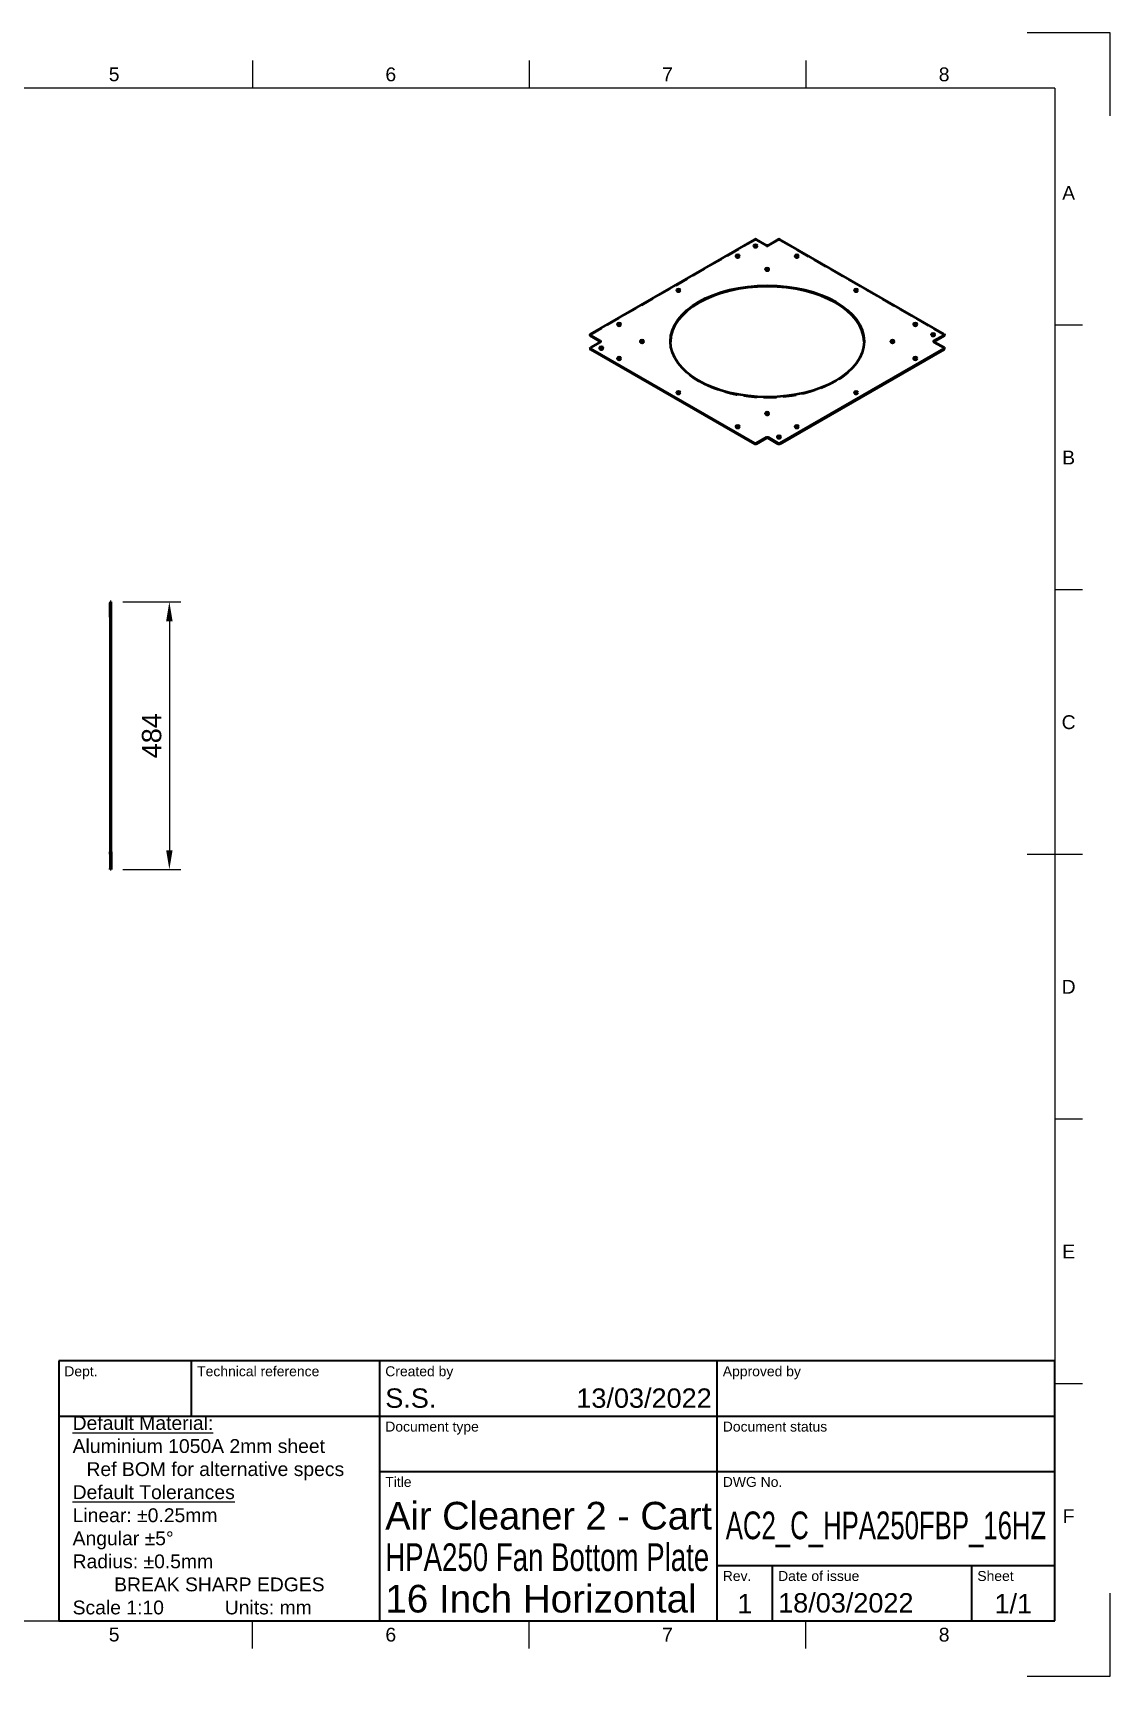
# Model space of a CAD drawing. Header units: millimetres. Extents: x 0 to 420, y 0 to 297.
# Drawn here: x 225.3 to 420, y 0 to 297 of the extents above; entities that cross this region are included whole.
import ezdxf
from ezdxf.enums import TextEntityAlignment as Align

# ---------------------------------------------------------------- set-up
doc = ezdxf.new("R2010")
doc.units = ezdxf.units.MM
doc.header["$LTSCALE"] = 0.75
doc.linetypes.add('HIDDEN2', pattern=[4.7625, 3.175, -1.5875])
for name, color, linetype, lineweight in [('Annotations', 7, 'Continuous', 25), ('Border', 7, 'Continuous', 25), ('Dimensions', 7, 'Continuous', 25), ('Hidden', 7, 'HIDDEN2', 25), ('Hidden Narrow', 7, 'HIDDEN2', 25), ('TitleBlock', 7, 'Continuous', 35), ('Visible', 7, 'Continuous', 50), ('Visible Narrow', 7, 'Continuous', 25)]:
    doc.layers.add(name, color=color, linetype=linetype, lineweight=lineweight)
doc.styles.add('FusionTitle', font='arial.ttf')
doc.styles.get("Standard").update_dxf_attribs({"font": 'arial.ttf'})
doc.dimstyles.new('ISO-25', dxfattribs={"dimtxt": 3.5, "dimasz": 3.5, "dimexe": 2.1, "dimexo": 2.1, "dimgap": 1.4, "dimtad": 1, "dimzin": 12, "dimdsep": 46, "dimtxsty": 'Standard', "dimcen": 0, "dimclrd": 256, "dimclre": 256, "dimclrt": 256, "dimazin": 3, "dimtp": 0.1, "dimtm": 0.1, "dimtfac": 0.714286, "dimtmove": 0, "dimatfit": 3, "dimfxl": 1, "dimtzin": 12, "dimarcsym": 0})

# ---------------------------------------------------------------- blocks, each defined once
blk = doc.blocks.new('ISO_A3_SHEET')
at = {"layer": 'Border'}
for p, q in [((265, 292), (265, 287)), ((315, 292), (315, 287)), ((365, 292), (365, 287)), ((410, 287), (20, 287)), ((410, 287), (410, 10)), ((415, 244.16666), (410, 244.16666)), ((415, 196.33333), (410, 196.33333)), ((415, 148.5), (405, 148.5)), ((415, 100.66667), (410, 100.66667)), ((415, 52.83334), (410, 52.83334)), ((20, 10), (410, 10)), ((265, 5), (265, 10)), ((315, 5), (315, 10)), ((365, 5), (365, 10))]:
    blk.add_line(p, q, dxfattribs=at)
at = {"layer": 'Defpoints'}
for p, q in [((420, 297), (405, 297)), ((420, 282), (420, 297)), ((420, 0), (420, 15)), ((405, 0), (420, 0))]:
    blk.add_line(p, q, dxfattribs=at)
at = {"layer": 'Border', "style": 'FusionTitle'}
for s, p in [('5', (240, 289.5)), ('6', (290, 289.5)), ('7', (340, 289.5)), ('8', (390, 289.5)), ('A', (412.5, 268.08333)), ('B', (412.5, 220.25)), ('C', (412.5, 172.41667)), ('D', (412.5, 124.58334)), ('E', (412.5, 76.75001)), ('F', (412.5, 28.91668)), ('5', (240, 7.5)), ('6', (290, 7.5)), ('7', (340, 7.5)), ('8', (390, 7.5))]:
    blk.add_text(s, height=2.5, dxfattribs=at).set_placement(p, align=Align.MIDDLE)
blk = doc.blocks.new('ISO_TITLEBLOCK')
at = {"layer": 'TitleBlock'}
for p, q in [((0, 47), (-180, 47)), ((-180, 47), (-180, 0)), ((-156, 37), (-156, 47)), ((-122, 0), (-122, 47)), ((-61, 0), (-61, 47)), ((0, 0), (0, 47)), ((-180, 37), (0, 37)), ((-122, 27), (0, 27)), ((-61, 10), (0, 10)), ((-51, 0), (-51, 10)), ((-15, 0), (-15, 10)), ((-180, 0), (0, 0))]:
    blk.add_line(p, q, dxfattribs=at)
at = {"layer": 'TitleBlock', "style": 'FusionTitle'}
for s, p in [('Dept.', (-179, 46)), ('Technical reference', (-155, 46)), ('Created by', (-121, 46)), ('Approved by', (-60, 46)), ('Document type', (-121, 36)), ('Document status', (-60, 36)), ('Title', (-121, 26)), ('DWG No.', (-60, 26)), ('Rev.', (-60, 9)), ('Date of issue', (-50, 9)), ('Sheet', (-14, 9))]:
    blk.add_text(s, height=1.8, dxfattribs=at).set_placement(p, align=Align.TOP_LEFT)
for tag, height, p in [('DEPT', 3.5, (-179, 42)), ('TECHNICAL_REFERENCE', 3.5, (-155, 42)), ('CREATED_BY', 3.5, (-121, 42)), ('APPROVED_BY', 3.5, (-60, 42)), ('DOCUMENT_TYPE', 3.5, (-121, 32)), ('DOCUMENT_STATUS', 3.5, (-60, 32)), ('TITLE_1', 5, (-121, 21.5)), ('TITLE_2', 5, (-121, 14)), ('TITLE_3', 5, (-121, 6.5)), ('DATE_OF_ISSUE', 3.5, (-50, 5))]:
    blk.add_attdef(tag, text='', height=height, dxfattribs=at).set_placement(p, align=Align.TOP_LEFT)
for tag, p in [('CREATED_DATE', (-62, 42)), ('APPROVED_DATE', (-0.99, 42))]:
    blk.add_attdef(tag, text='', height=3.5, dxfattribs=at).set_placement(p, align=Align.TOP_RIGHT)
for tag, height, p in [('DRAWING_NUMBER', 5, (-30.5, 19.75)), ('REV', 3.5, (-56, 4.85)), ('SHEET', 3.5, (-7.5, 4.85))]:
    blk.add_attdef(tag, text='', height=height, dxfattribs=at).set_placement(p, align=Align.TOP_CENTER)
blk = doc.blocks.new('*D51')
at = {"layer": 'Defpoints', "color": 0, "transparency": 16777216}
for p in [(239.480334, 194.171402), (239.480334, 145.771402), (249.980334, 145.771402)]:
    blk.add_point(p, dxfattribs=at)
at = {"layer": 'Dimensions', "lineweight": -2, "transparency": 16777216}
for p, q in [((241.580334, 194.171402), (252.080334, 194.171402)), ((249.980334, 190.671402), (249.980334, 149.271402)), ((241.580334, 145.771402), (252.080334, 145.771402))]:
    blk.add_line(p, q, dxfattribs=at)
at = {"layer": 'Dimensions', "transparency": 16777216}
for points in [[(249.397001, 190.671402), (250.563667, 190.671402), (249.980334, 194.171402)], [(249.397001, 149.271402), (250.563667, 149.271402), (249.980334, 145.771402)]]:
    blk.add_solid(points, dxfattribs=at)
at = {"layer": 'Dimensions', "transparency": 16777216, "insert": (246.793328, 169.971402), "char_height": 3.5, "attachment_point": 5, "rotation": 90}
blk.add_mtext('484', dxfattribs=at)

msp = doc.modelspace()

# ---------------------------------------------------------------- linework, layer by layer
at = {"layer": 'Hidden', "extrusion": (1e-16, 0.817547, 0.575862)}
for p, q in [((326.070448, 242.387315, -1.907484), (355.768933, 259.489535, -26.187395)), ((355.560391, 258.512875, -24.453532), (355.560391, 258.349366, -24.568704)), ((357.890253, 258.430826, -24.684353), (356.051776, 259.489535, -26.187395)), ((356.260391, 258.512875, -24.453532), (356.260391, 258.349366, -24.568704)), ((358.173096, 258.430826, -24.684353), (360.011574, 259.489535, -26.187395)), ((360.294417, 259.489535, -26.187395), (389.992901, 242.387315, -1.907484)), ((352.343014, 256.496649, -21.938414), (352.343014, 256.660159, -21.823242)), ((353.043014, 256.496649, -21.938414), (353.043014, 256.660159, -21.823242)), ((363.020347, 256.496661, -21.938431), (363.020347, 256.660171, -21.823259)), ((363.720347, 256.496661, -21.938431), (363.720347, 256.660171, -21.823259)), ((357.681675, 254.278061, -18.441394), (357.681675, 254.114552, -18.556566)), ((358.381675, 254.278061, -18.441394), (358.381675, 254.114552, -18.556566)), ((341.630347, 250.327634, -13.180303), (341.630347, 250.491144, -13.065131)), ((342.330347, 250.327634, -13.180303), (342.330347, 250.491144, -13.065131)), ((373.733024, 250.327641, -13.180313), (373.733024, 250.491151, -13.065141)), ((374.433024, 250.327641, -13.180313), (374.433024, 250.491151, -13.065141)), ((330.917679, 244.158619, -4.422193), (330.917679, 244.322129, -4.30702)), ((331.617679, 244.158619, -4.422193), (331.617679, 244.322129, -4.30702)), ((384.445692, 244.158626, -4.422203), (384.445692, 244.322136, -4.30703)), ((385.145692, 244.158626, -4.422203), (385.145692, 244.322136, -4.30703)), ((327.908926, 241.00285, 0.058032), (326.070448, 239.944141, 1.561075)), ((327.908926, 241.165728, -0.173205), (327.908378, 241.166044, -0.173653)), ((327.967505, 241.084289, -0.057586), (327.967505, 241.247798, 0.057586)), ((335.054258, 241.247798, 0.057586), (335.054258, 241.084289, -0.057586)), ((335.754258, 241.247798, 0.057586), (335.754258, 241.084289, -0.057586)), ((340.531675, 241.084289, -0.057586), (340.531675, 241.247798, 0.057586)), ((375.531675, 241.084289, -0.057586), (375.531675, 241.247798, 0.057586)), ((380.309092, 241.247798, 0.057586), (380.309092, 241.084289, -0.057586)), ((381.009092, 241.247798, 0.057586), (381.009092, 241.084289, -0.057586)), ((387.662965, 242.469364, -1.676663), (387.662965, 242.305855, -1.791835)), ((388.095845, 241.084289, -0.057586), (388.095845, 241.247798, 0.057586)), ((388.154424, 241.165728, -0.173205), (388.154972, 241.166044, -0.173653)), ((388.154424, 241.00285, 0.058032), (389.992901, 239.944141, 1.561075)), ((388.362965, 242.469364, -1.676663), (388.362965, 242.305855, -1.791835)), ((327.700384, 240.026233, 1.791835), (327.700384, 239.862723, 1.676663)), ((328.400384, 240.026233, 1.791835), (328.400384, 239.862723, 1.676663)), ((330.917658, 238.009952, 4.30703), (330.917658, 238.173461, 4.422203)), ((331.617658, 238.009952, 4.30703), (331.617658, 238.173461, 4.422203)), ((384.445671, 238.009959, 4.30702), (384.445671, 238.173468, 4.422193)), ((385.145671, 238.009959, 4.30702), (385.145671, 238.173468, 4.422193)), ((341.630334, 231.840932, 13.065148), (341.630334, 232.004441, 13.18032)), ((342.330334, 231.840932, 13.065148), (342.330334, 232.004441, 13.18032)), ((373.733003, 231.840944, 13.065131), (373.733003, 232.004453, 13.180303)), ((374.433003, 231.840944, 13.065131), (374.433003, 232.004453, 13.180303)), ((352.343002, 225.671917, 21.823259), (352.343002, 225.835426, 21.938431)), ((353.043002, 225.671917, 21.823259), (353.043002, 225.835426, 21.938431)), ((357.681675, 228.217536, 18.556566), (357.681675, 228.054026, 18.441394)), ((358.381675, 228.217536, 18.556566), (358.381675, 228.054026, 18.441394)), ((363.020335, 225.671929, 21.823242), (363.020335, 225.835438, 21.938414)), ((363.720335, 225.671929, 21.823242), (363.720335, 225.835438, 21.938414)), ((359.802958, 223.982722, 24.568704), (359.802958, 223.819212, 24.453532)), ((360.502958, 223.982722, 24.568704), (360.502958, 223.819212, 24.453532))]:
    msp.add_line(p, q, dxfattribs=at)
at = {"layer": 'Hidden', "extrusion": (1, 2.967e-13, 2.965e-13)}
for p, q in [((239.280334, 193.021408, 15.15), (239.480334, 193.021408, 15.15)), ((239.480334, 193.02135, -19.7), (239.280334, 193.02135, -19.7)), ((239.280334, 192.321408, 15.15), (239.480334, 192.321408, 15.15)), ((239.480334, 192.32135, -19.7), (239.280334, 192.32135, -19.7)), ((239.480334, 190.021402, 22.699948), (239.280334, 190.021402, 22.699948)), ((239.480334, 189.321402, 22.699948), (239.280334, 189.321402, 22.699948)), ((239.280334, 187.471402), (239.480334, 187.471402)), ((239.480334, 186.321402, 16), (239.280334, 186.321402, 16)), ((239.480334, 185.621402, 16), (239.280334, 185.621402, 16)), ((239.280334, 185.471408, 22.700029), (239.480334, 185.471408, 22.700029)), ((239.280334, 184.771408, 22.700029), (239.480334, 184.771408, 22.700029)), ((239.280334, 170.321396, 22.700029), (239.480334, 170.321396, 22.700029)), ((239.280334, 169.621396, 22.700029), (239.480334, 169.621396, 22.700029)), ((239.280334, 155.171396, 22.700029), (239.480334, 155.171396, 22.700029)), ((239.280334, 154.471396, 22.700029), (239.480334, 154.471396, 22.700029)), ((239.480334, 154.321402, 16), (239.280334, 154.321402, 16)), ((239.480334, 153.621402, 16), (239.280334, 153.621402, 16)), ((239.280334, 152.471402), (239.480334, 152.471402)), ((239.480334, 150.621402, -22.699948), (239.280334, 150.621402, -22.699948)), ((239.480334, 149.921402, -22.699948), (239.280334, 149.921402, -22.699948)), ((239.480334, 147.621454, 19.7), (239.280334, 147.621454, 19.7)), ((239.280334, 147.621396, 15.15), (239.480334, 147.621396, 15.15)), ((239.480334, 146.921454, 19.7), (239.280334, 146.921454, 19.7)), ((239.280334, 146.921396, 15.15), (239.480334, 146.921396, 15.15))]:
    msp.add_line(p, q, dxfattribs=at)
at = {"layer": 'Hidden', "extrusion": (1e-16, 0.817547, 0.575862)}
for centre, radius, start, end in [((-355.910391, -168.859579, 197.064606), 0.35, 336.069593, 203.930407), ((-358.031675, -169.142458, 197.064606), 0.2, 45, 135), ((-352.693014, -165.642284, 197.064606), 0.35, 336.069593, 203.930407), ((-363.370347, -165.642305, 197.064606), 0.35, 336.069593, 203.930407), ((-358.031675, -161.505705, 197.064606), 0.35, 336.069593, 203.930407), ((-341.980347, -154.929616, 197.064606), 0.35, 336.069593, 203.930407), ((-374.083024, -154.929629, 197.064606), 0.35, 336.069593, 203.930407), ((-331.267679, -144.216949, 197.064606), 0.35, 336.069593, 203.930407), ((-384.795692, -144.216961, 197.064606), 0.35, 336.069593, 203.930407), ((-326.21187, -140.999609, 197.064606), 0.2, 315, 0), ((-335.404258, -138.878288, 197.064606), 0.35, 336.069593, 203.930407), ((-358.031675, -138.878288, 197.064606), 17.5, 359.535181, 180.464819), ((-380.659092, -138.878288, 197.064606), 0.35, 336.069593, 203.930407), ((-388.012965, -140.999572, 197.064606), 0.35, 336.069593, 203.930407), ((-389.85148, -140.999609, 197.064606), 0.2, 180, 225), ((-326.21187, -136.756968, 197.064606), 0.2, 315, 0), ((-328.050384, -136.757005, 197.064606), 0.35, 336.069593, 203.930407), ((-331.267658, -133.539616, 197.064606), 0.35, 336.069593, 203.930407), ((-384.795671, -133.539628, 197.064606), 0.35, 336.069593, 203.930407), ((-389.85148, -136.756968, 197.064606), 0.2, 180, 225), ((-341.980334, -122.826939, 197.064606), 0.35, 336.069593, 203.930407), ((-374.083003, -122.82696, 197.064606), 0.35, 336.069593, 203.930407), ((-352.693002, -112.114271, 197.064606), 0.35, 336.069593, 203.930407), ((-358.031675, -116.250871, 197.064606), 0.35, 336.069593, 203.930407), ((-363.370335, -112.114292, 197.064606), 0.35, 336.069593, 203.930407), ((-360.152958, -108.896998, 197.064606), 0.35, 336.069593, 203.930407)]:
    msp.add_arc(centre, radius, start, end, dxfattribs=at)
at = {"layer": 'Hidden', "extrusion": (2.528e-13, -0.817547, -0.575862)}
for centre, start, end in [((355.910354, -170.698093, -197.064606), 225, 315), ((360.152995, -170.698093, -197.064606), 225, 315), ((388.295845, -138.878288, -197.064606), 135, 225)]:
    msp.add_arc(centre, 0.2, start, end, dxfattribs=at)
at = {"layer": 'Hidden', "extrusion": (2.52e-13, -0.817547, -0.575862)}
msp.add_arc((327.767505, -138.878288, -197.064606), 0.2, 315, 45, dxfattribs=at)
at = {"layer": 'Hidden Narrow', "extrusion": (1e-16, 0.817547, 0.575862)}
for p, q in [((355.768933, 259.653045, -26.072223), (355.768933, 259.489535, -26.187395)), ((356.051776, 259.489535, -26.187395), (356.051776, 259.653045, -26.072223)), ((357.890253, 258.594336, -24.569181), (357.890253, 258.430826, -24.684353)), ((358.173096, 258.430826, -24.684353), (358.173096, 258.594336, -24.569181)), ((360.011574, 259.653045, -26.072223), (360.011574, 259.489535, -26.187395)), ((360.294417, 259.489535, -26.187395), (360.294417, 259.653045, -26.072223)), ((326.070448, 242.550825, -1.792312), (326.070448, 242.387946, -1.90704)), ((327.908926, 241.00285, 0.058032), (327.908926, 241.166359, 0.173205)), ((388.154424, 241.166359, 0.173205), (388.154424, 241.00285, 0.058032)), ((389.992901, 242.387946, -1.90704), (389.992901, 242.550825, -1.792312)), ((326.070448, 240.10765, 1.676247), (326.070448, 239.944772, 1.561519)), ((389.992901, 239.944772, 1.561519), (389.992901, 240.10765, 1.676247))]:
    msp.add_line(p, q, dxfattribs=at)
at = {"layer": 'Visible', "extrusion": (1e-16, 0.817547, 0.575862)}
for p, q in [((326.070448, 242.550825, -1.792312), (355.768933, 259.653045, -26.072223)), ((357.890253, 258.594336, -24.569181), (356.051776, 259.653045, -26.072223)), ((358.173096, 258.594336, -24.569181), (360.011574, 259.653045, -26.072223)), ((389.992901, 242.550825, -1.792312), (360.294417, 259.653045, -26.072223)), ((326.01187, 242.305876, -1.791866), (326.01187, 242.469386, -1.676693)), ((327.908926, 241.329238, -0.058032), (326.070448, 242.387946, -1.561075)), ((327.908378, 241.166044, -0.173653), (326.070448, 242.224437, -1.676247)), ((327.908926, 241.166359, 0.173205), (326.070448, 240.10765, 1.676247)), ((388.154424, 241.329238, -0.058032), (389.992901, 242.387946, -1.561075)), ((388.154424, 241.166359, 0.173205), (389.992901, 240.10765, 1.676247)), ((388.154972, 241.166044, -0.173653), (389.992901, 242.224437, -1.676247)), ((390.05148, 242.469386, -1.676693), (390.05148, 242.305876, -1.791866)), ((326.01187, 240.026211, 1.791866), (326.01187, 239.862702, 1.676693)), ((355.768933, 222.842552, 26.187395), (326.070448, 239.944772, 1.907484)), ((326.070448, 239.781263, 1.792312), (355.768933, 222.679043, 26.072223)), ((360.294417, 222.842552, 26.187395), (389.992901, 239.944772, 1.907484)), ((389.992901, 239.781263, 1.792312), (360.294417, 222.679043, 26.072223)), ((390.05148, 239.862702, 1.676693), (390.05148, 240.026211, 1.791866)), ((357.890253, 223.901261, 24.684353), (356.051776, 222.842552, 26.187395)), ((357.890253, 223.737752, 24.569181), (356.051776, 222.679043, 26.072223)), ((358.173096, 223.901261, 24.684353), (360.011574, 222.842552, 26.187395)), ((358.173096, 223.737752, 24.569181), (360.011574, 222.679043, 26.072223))]:
    msp.add_line(p, q, dxfattribs=at)
at = {"layer": 'Visible', "extrusion": (1, 2.967e-13, 2.965e-13)}
for p, q in [((239.480334, 194.171402, 21), (239.280334, 194.171402, 21)), ((239.280334, 191.371402, 21.2), (239.280334, 193.971402, 21.2)), ((239.480334, 191.371402, 21.2), (239.480334, 193.971402, 21.2)), ((239.480334, 191.171402, 24), (239.280334, 191.171402, 24)), ((239.280334, 190.971402, 24.2), (239.280334, 148.971402, 24.2)), ((239.480334, 148.971402, 24.2), (239.480334, 190.971402, 24.2)), ((239.480334, 148.771402, 24), (239.280334, 148.771402, 24)), ((239.280334, 148.571402, 21.2), (239.280334, 145.971402, 21.2)), ((239.480334, 148.571402, 21.2), (239.480334, 145.971402, 21.2)), ((239.480334, 145.771402, 21), (239.280334, 145.771402, 21))]:
    msp.add_line(p, q, dxfattribs=at)
at = {"layer": 'Visible', "extrusion": (2.511e-13, -0.817547, -0.575862)}
for centre in [(355.910391, -168.859579, -197.264606), (358.031675, -161.505705, -197.264606), (335.404258, -138.878288, -197.264606), (380.659092, -138.878288, -197.264606), (388.012965, -140.999572, -197.264606), (328.050384, -136.757005, -197.264606), (358.031675, -116.250871, -197.264606), (360.152958, -108.896998, -197.264606)]:
    msp.add_circle(centre, 0.35, dxfattribs=at)
at = {"layer": 'Visible', "extrusion": (2.528e-13, -0.817547, -0.575862)}
for centre in [(352.693014, -165.642284, -197.264606), (363.370347, -165.642305, -197.264606), (341.980347, -154.929616, -197.264606), (374.083024, -154.929629, -197.264606), (331.267679, -144.216949, -197.264606), (384.795692, -144.216961, -197.264606), (331.267658, -133.539616, -197.264606), (384.795671, -133.539628, -197.264606), (341.980334, -122.826939, -197.264606), (374.083003, -122.82696, -197.264606), (352.693002, -112.114271, -197.264606), (363.370335, -112.114292, -197.264606)]:
    msp.add_circle(centre, 0.35, dxfattribs=at)
at = {"layer": 'Visible', "extrusion": (1e-16, 0.817547, 0.575862)}
msp.add_circle((-358.031675, -138.878288, 197.264606), 17.5, dxfattribs=at)
for centre, radius, start, end in [((-355.910391, -168.859579, 197.064606), 0.35, 203.930407, 336.069593), ((-355.910354, -170.698093, 197.264606), 0.2, 225, 315), ((-360.152995, -170.698093, 197.264606), 0.2, 225, 315), ((-352.693014, -165.642284, 197.064606), 0.35, 203.930407, 336.069593), ((-363.370347, -165.642305, 197.064606), 0.35, 203.930407, 336.069593), ((-358.031675, -161.505705, 197.064606), 0.35, 203.930407, 336.069593), ((-358.031675, -138.878288, 197.064606), 17.5, 180.464819, 359.535181), ((-341.980347, -154.929616, 197.064606), 0.35, 203.930407, 336.069593), ((-374.083024, -154.929629, 197.064606), 0.35, 203.930407, 336.069593), ((-331.267679, -144.216949, 197.064606), 0.35, 203.930407, 336.069593), ((-384.795692, -144.216961, 197.064606), 0.35, 203.930407, 336.069593), ((-326.21187, -140.999609, 197.064606), 0.2, 0, 45), ((-327.767505, -138.878288, 197.264606), 0.2, 135, 225), ((-335.404258, -138.878288, 197.064606), 0.35, 203.930407, 336.069593), ((-380.659092, -138.878288, 197.064606), 0.35, 203.930407, 336.069593), ((-388.012965, -140.999572, 197.064606), 0.35, 203.930407, 336.069593), ((-388.295845, -138.878288, 197.264606), 0.2, 315, 45), ((-389.85148, -140.999609, 197.064606), 0.2, 135, 180), ((-326.21187, -136.756968, 197.064606), 0.2, 0, 45), ((-328.050384, -136.757005, 197.064606), 0.35, 203.930407, 336.069593), ((-331.267658, -133.539616, 197.064606), 0.35, 203.930407, 336.069593), ((-384.795671, -133.539628, 197.064606), 0.35, 203.930407, 336.069593), ((-389.85148, -136.756968, 197.064606), 0.2, 135, 180), ((-341.980334, -122.826939, 197.064606), 0.35, 203.930407, 336.069593), ((-374.083003, -122.82696, 197.064606), 0.35, 203.930407, 336.069593), ((-352.693002, -112.114271, 197.064606), 0.35, 203.930407, 336.069593), ((-358.031675, -116.250871, 197.064606), 0.35, 203.930407, 336.069593), ((-363.370335, -112.114292, 197.064606), 0.35, 203.930407, 336.069593), ((-355.910354, -107.058483, 197.264606), 0.2, 45, 135), ((-358.031675, -108.614118, 197.064606), 0.2, 225, 315), ((-360.152958, -108.896998, 197.064606), 0.35, 203.930407, 336.069593), ((-360.152995, -107.058483, 197.264606), 0.2, 45, 135)]:
    msp.add_arc(centre, radius, start, end, dxfattribs=at)
at = {"layer": 'Visible', "extrusion": (2.528e-13, -0.817547, -0.575862)}
for centre, start, end in [((358.031675, -169.142458, -197.264606), 45, 135), ((389.85148, -140.999609, -197.264606), 315, 45), ((389.85148, -136.756968, -197.264606), 315, 45)]:
    msp.add_arc(centre, 0.2, start, end, dxfattribs=at)
at = {"layer": 'Visible', "extrusion": (2.52e-13, -0.817547, -0.575862)}
for centre, start, end in [((326.21187, -140.999609, -197.264606), 135, 225), ((326.21187, -136.756968, -197.264606), 135, 225), ((358.031675, -108.614118, -197.264606), 225, 315), ((355.910354, -107.058483, -197.064606), 45, 135), ((360.152995, -107.058483, -197.064606), 45, 135)]:
    msp.add_arc(centre, 0.2, start, end, dxfattribs=at)
at = {"layer": 'Visible', "extrusion": (1, 2.967e-13, 2.965e-13)}
for centre, start, end in [((193.971402, 21, 239.280334), 0, 90), ((190.971402, 24, 239.280334), 0, 90), ((191.371402, 21.4, 239.480334), 180, 270), ((148.571402, 21.4, 239.280334), 270, 0), ((148.971402, 24, 239.480334), 90, 180), ((145.971402, 21, 239.480334), 90, 180)]:
    msp.add_arc(centre, 0.2, start, end, dxfattribs=at)
at = {"layer": 'Visible', "extrusion": (-1, -2.967e-13, -6.531e-13)}
for centre, start, end in [((-193.971402, 21, -239.480334), 90, 180), ((-191.371402, 21.4, -239.280334), 270, 0), ((-190.971402, 24, -239.480334), 90, 180), ((-148.971402, 24, -239.280334), 0, 90), ((-148.571402, 21.4, -239.480334), 180, 270), ((-145.971402, 21, -239.280334), 0, 90)]:
    msp.add_arc(centre, 0.2, start, end, dxfattribs=at)
at = {"layer": 'Visible Narrow', "extrusion": (1e-16, 0.817547, 0.575862)}
for p, q in [((326.070448, 242.224437, -1.676247), (326.070448, 242.387946, -1.561075)), ((327.908926, 241.329238, -0.058032), (327.908926, 241.166359, -0.17276)), ((388.154424, 241.166359, -0.17276), (388.154424, 241.329238, -0.058032)), ((389.992901, 242.387946, -1.561075), (389.992901, 242.224437, -1.676247)), ((326.070448, 239.781263, 1.792312), (326.070448, 239.944772, 1.907484)), ((389.992901, 239.944772, 1.907484), (389.992901, 239.781263, 1.792312)), ((355.768933, 222.679043, 26.072223), (355.768933, 222.842552, 26.187395)), ((356.051776, 222.842552, 26.187395), (356.051776, 222.679043, 26.072223)), ((357.890253, 223.737752, 24.569181), (357.890253, 223.901261, 24.684353)), ((358.173096, 223.901261, 24.684353), (358.173096, 223.737752, 24.569181)), ((360.011574, 222.679043, 26.072223), (360.011574, 222.842552, 26.187395)), ((360.294417, 222.842552, 26.187395), (360.294417, 222.679043, 26.072223))]:
    msp.add_line(p, q, dxfattribs=at)

# ---------------------------------------------------------------- block references
at = {"layer": 'Border'}
msp.add_blockref('ISO_A3_SHEET', (0, 0), dxfattribs=at)
at = {"layer": 'TitleBlock'}
ref = msp.add_blockref('ISO_TITLEBLOCK', (410, 10), dxfattribs=at)
ref.add_attrib('DATE_OF_ISSUE', '18/03/2022', dxfattribs={"height": 3.5, "style": 'FusionTitle'}).set_placement((360, 15), align=Align.TOP_LEFT)
ref.add_attrib('REV', '1', dxfattribs={"height": 3.5, "style": 'FusionTitle'}).set_placement((354, 14.85), align=Align.TOP_CENTER)
ref.add_attrib('TITLE_3', '16 Inch Horizontal', dxfattribs={"height": 5, "style": 'FusionTitle'}).set_placement((289, 16.5), align=Align.TOP_LEFT)
ref.add_attrib('CREATED_DATE', '13/03/2022', dxfattribs={"height": 3.5, "style": 'FusionTitle'}).set_placement((348, 52), align=Align.TOP_RIGHT)
ref.add_attrib('SHEET', '1/1', dxfattribs={"height": 3.5, "style": 'FusionTitle'}).set_placement((402.5, 14.85), align=Align.TOP_CENTER)
ref.add_attrib('TITLE_2', 'HPA250 Fan Bottom Plate', dxfattribs={"height": 5, "style": 'FusionTitle', "width": 0.714661}).set_placement((289, 24), align=Align.TOP_LEFT)
ref.add_attrib('DRAWING_NUMBER', 'AC2_C_HPA250FBP_16HZ', dxfattribs={"height": 5, "style": 'FusionTitle', "width": 0.666166}).set_placement((379.5, 29.751432), align=Align.TOP_CENTER)
ref.add_attrib('TITLE_1', 'Air Cleaner 2 - Cart', dxfattribs={"height": 5, "style": 'FusionTitle', "width": 0.98161}).set_placement((289, 31.5), align=Align.TOP_LEFT)
ref.add_attrib('CREATED_BY', 'S.S.', dxfattribs={"height": 3.5, "style": 'FusionTitle'}).set_placement((289, 52), align=Align.TOP_LEFT)

# ---------------------------------------------------------------- texts
at = {"layer": 'Annotations', "insert": (230, 47), "char_height": 2.5, "attachment_point": 1}
msp.add_mtext_dynamic_manual_height_columns('\\pi-2.5,l5;{\\LDefault Material: ^J}Aluminium 1050A 2mm sheet\\P\\pi2.5,l2.5;Ref BOM for alternative specs\\P\\pi-2.5,l5;{\\LDefault Tolerances^J}Linear: ±0.25mm ^JAngular ±5° ^JRadius: ±0.5mm\\P\\pi0,l0;^IBREAK SHARP EDGES\\P\\pl2.5;Scale 1:10^I^IUnits: mm', width=58, gutter_width=17.5, heights=[0], dxfattribs=at)

# ---------------------------------------------------------------- dimensions: what is measured, and where the dimension line sits
at = {"layer": 'Dimensions'}
dim = msp.add_linear_dim(base=(249.980334, 145.771402), p1=(239.480334, 194.171402), p2=(239.480334, 145.771402), angle=90, dimstyle='ISO-25', override={"dimlfac": 10, "dimclrd": 256, "dimclre": 256}, dxfattribs=at)
dim.commit()
dim.dimension.update_dxf_attribs({"geometry": '*D51', "text_midpoint": (246.793328, 169.971402)})

doc.saveas('drawing.dxf')
